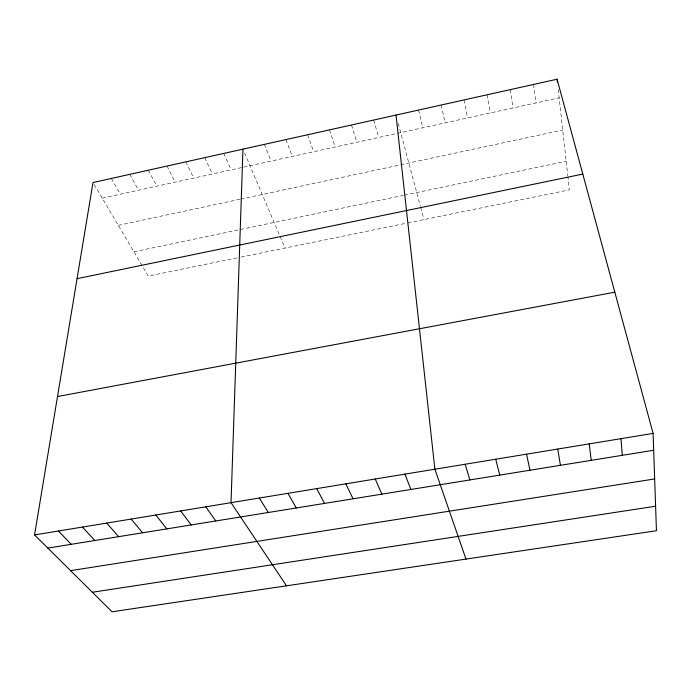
<?xml version="1.0" encoding="UTF-8"?>
<svg xmlns="http://www.w3.org/2000/svg" width="691" height="691" viewBox="0 0 691 691"><rect width="100%" height="100%" fill="white"/><g stroke="black" fill="none" stroke-linecap="round" stroke-linejoin="round"><path stroke-width="0.52" stroke-dasharray="3.46 2.59" d="M102.259 198.179L242.671 167.343M243.716 167.11L559.149 97.837M118.299 225.335L239.803 199.284M240.814 199.068L399.666 165.002M400.685 164.786L562.733 130.046M133.924 251.774L403.207 195.398M404.244 195.173L566.197 161.271M237.065 257.881L148.271 276.063L93.009 182.536M241.116 257.052L406.731 223.141M407.75 222.934L569.375 189.844L567.916 176.766M111.346 178.451L120.329 194.214M129.787 174.339L138.511 190.224M148.358 170.211L156.805 186.199M167.032 166.047L175.212 182.156M185.836 161.867L193.739 178.088M204.752 157.652L212.379 173.994M223.798 153.411L231.131 169.874M244.614 153.048L279.648 235.415M280.062 236.391L285.02 248.06M264.359 144.384L271.088 161.107M285.91 139.582L292.31 156.442M307.616 134.754L313.688 151.744M329.477 129.882L335.213 147.019M351.494 124.985L356.884 142.26M373.676 120.044L378.72 137.466M398.223 123.335L420.37 206.281M420.646 207.309L423.937 219.617M418.521 110.059L422.857 127.775M441.195 105.015L445.159 122.868M464.032 99.927L467.634 117.936M487.034 94.805L490.265 112.97M510.208 89.649L513.059 107.96M533.564 84.449L536.017 102.916M558.233 89.562L567.803 175.756"/><path stroke-width="1.04" d="M242.956 149.144L231.027 502.677L286.497 585.813M34.55 534.929L93.009 182.536L557.084 79.215L653.09 433.395L656.45 530.723L112.063 611.785L34.55 534.929L653.09 433.395M77.064 278.672L582.798 174.08M57.508 396.539L614.809 292.181M47.834 548.101L653.669 450.256M70.586 570.654L654.662 478.949M92.361 592.256L655.604 506.227M58.407 531.008L71.251 544.318M82.454 527.06L94.848 540.509M106.699 523.087L118.645 536.665M131.152 519.071L142.631 532.796M155.812 515.02L166.816 528.891M180.671 510.943L191.2 524.953M205.745 506.823L215.782 520.979M259.324 498.03L268.307 512.497M287.897 493.339L296.301 507.971M316.728 488.606L324.554 503.411M345.846 483.83L353.075 498.807M375.239 479.001L381.864 494.16M404.917 474.13L410.92 489.461M465.984 559.088L434.889 469.215L396.021 115.069M465.147 464.248L469.871 479.943M495.706 459.23L499.766 475.114M526.559 454.168L529.954 470.234M557.723 449.046L560.436 465.319M589.198 443.881L591.211 460.344M557.084 79.215L557.43 82.315M620.984 438.664L622.289 455.326"/></g></svg>
